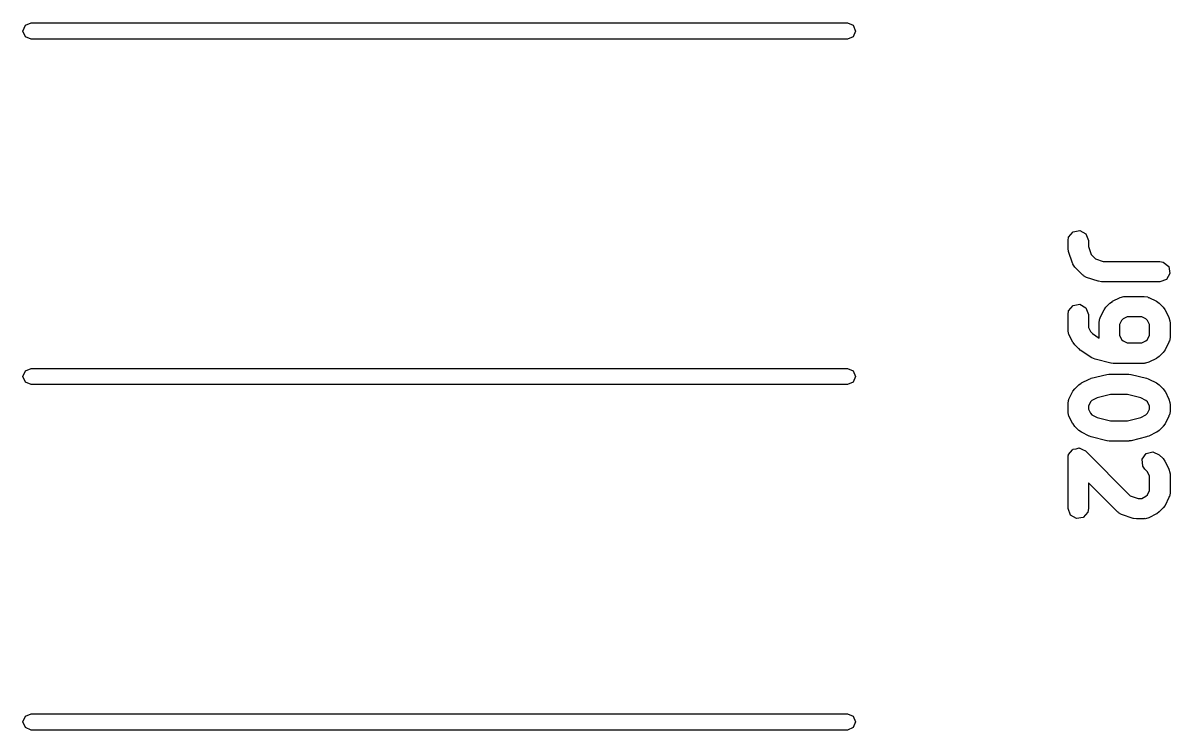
# Model space of a CAD drawing. Extents: x 93.8 to 150, y -109.9 to -90.1.
# Drawn here: x 93.83 to 102.26, y -102.6 to -97.4 of the extents above; entities that cross this region are included whole.
import ezdxf

# ---------------------------------------------------------------- set-up
doc = ezdxf.new("R2010")
doc.units = 0
doc.layers.add('BLACK', color=7, linetype='CONTINUOUS')

msp = doc.modelspace()

# ---------------------------------------------------------------- linework, layer by layer
at = {"layer": 'BLACK', "linetype": 'CONTINUOUS'}
for p, q in [((93.826, -97.46), (93.8436, -97.4176)), ((93.8436, -97.5024), (93.826, -97.46)), ((93.8436, -97.4176), (93.886, -97.4)), ((93.886, -97.4), (99.886, -97.4)), ((99.886, -97.4), (99.9284, -97.4176)), ((99.9284, -97.4176), (99.946, -97.46)), ((99.946, -97.46), (99.9284, -97.5024)), ((93.886, -97.52), (93.8436, -97.5024)), ((99.886, -97.52), (93.886, -97.52)), ((99.9284, -97.5024), (99.886, -97.52)), ((101.508, -99), (101.512, -98.9743)), ((101.512, -98.9743), (101.545, -98.935)), ((101.545, -98.935), (101.596, -98.9261)), ((101.596, -98.9261), (101.64, -98.9518)), ((101.64, -98.9518), (101.658, -99)), ((101.508, -99.0571), (101.508, -99)), ((101.508, -99.0587), (101.508, -99.0571)), ((101.511, -99.0809), (101.508, -99.0587)), ((101.658, -99), (101.658, -99.045)), ((101.658, -99.045), (101.677, -99.1023)), ((101.54, -99.1666), (101.511, -99.0809)), ((101.677, -99.1023), (101.709, -99.1344)), ((101.709, -99.1344), (101.766, -99.1536)), ((101.766, -99.1536), (102.183, -99.1536)), ((102.183, -99.1536), (102.208, -99.1581)), ((102.208, -99.1581), (102.248, -99.1911)), ((101.543, -99.1701), (101.54, -99.1666)), ((101.543, -99.1746), (101.543, -99.1701)), ((101.558, -99.1959), (101.543, -99.1746)), ((101.615, -99.253), (101.558, -99.1959)), ((102.256, -99.2416), (102.231, -99.286)), ((102.248, -99.1911), (102.256, -99.2416)), ((101.619, -99.2549), (101.615, -99.253)), ((101.622, -99.2587), (101.619, -99.2549)), ((101.645, -99.2712), (101.622, -99.2587)), ((101.73, -99.2997), (101.645, -99.2712)), ((101.732, -99.2997), (101.73, -99.2997)), ((101.754, -99.3036), (101.732, -99.2997)), ((102.183, -99.3036), (101.754, -99.3036)), ((102.231, -99.286), (102.183, -99.3036)), ((101.892, -99.4186), (101.917, -99.4112)), ((101.917, -99.4112), (101.921, -99.4122)), ((101.921, -99.4122), (101.925, -99.4107)), ((101.925, -99.4107), (102.068, -99.4107)), ((102.068, -99.4107), (102.094, -99.4152)), ((101.512, -99.5172), (101.545, -99.4779)), ((101.545, -99.4779), (101.596, -99.469)), ((101.596, -99.469), (101.64, -99.4946)), ((101.64, -99.4946), (101.658, -99.5429)), ((101.773, -99.5093), (101.786, -99.4913)), ((101.786, -99.4913), (101.787, -99.4898)), ((101.787, -99.4898), (101.815, -99.4613)), ((101.815, -99.4613), (101.834, -99.4484)), ((101.834, -99.4484), (101.835, -99.4472)), ((101.835, -99.4472), (101.892, -99.4186)), ((102.094, -99.4152), (102.097, -99.4181)), ((102.097, -99.4181), (102.102, -99.4186)), ((102.102, -99.4186), (102.159, -99.4472)), ((102.159, -99.4472), (102.177, -99.4606)), ((102.177, -99.4606), (102.178, -99.4613)), ((102.178, -99.4613), (102.207, -99.4898)), ((102.207, -99.4898), (102.22, -99.5082)), ((101.508, -99.5429), (101.512, -99.5172)), ((101.508, -99.6571), (101.508, -99.5429)), ((101.658, -99.5429), (101.658, -99.6394)), ((101.736, -99.6), (101.741, -99.5743)), ((101.741, -99.5743), (101.744, -99.5709)), ((101.744, -99.5665), (101.773, -99.5093)), ((101.744, -99.5709), (101.744, -99.5665)), ((101.913, -99.5759), (101.901, -99.5873)), ((101.943, -99.5607), (101.913, -99.5759)), ((102.051, -99.5607), (101.943, -99.5607)), ((102.081, -99.5759), (102.051, -99.5607)), ((102.092, -99.5873), (102.081, -99.5759)), ((102.22, -99.5082), (102.221, -99.5093)), ((102.221, -99.5093), (102.25, -99.5665)), ((102.25, -99.5665), (102.257, -99.5914)), ((101.509, -99.6614), (101.508, -99.6571)), ((101.508, -99.6657), (101.509, -99.6614)), ((101.515, -99.6907), (101.508, -99.6657)), ((101.658, -99.6394), (101.673, -99.6699)), ((101.736, -99.7143), (101.736, -99.6)), ((101.901, -99.5873), (101.886, -99.6177)), ((101.886, -99.6177), (101.886, -99.6966)), ((102.108, -99.6177), (102.092, -99.5873)), ((102.108, -99.6966), (102.108, -99.6177)), ((102.257, -99.5914), (102.256, -99.5958)), ((102.256, -99.5958), (102.258, -99.6)), ((102.258, -99.6), (102.258, -99.7143)), ((101.544, -99.7478), (101.515, -99.6907)), ((101.545, -99.749), (101.544, -99.7478)), ((101.558, -99.7673), (101.545, -99.749)), ((101.673, -99.6699), (101.687, -99.6846)), ((101.687, -99.6846), (101.737, -99.7179)), ((101.737, -99.7179), (101.736, -99.7143)), ((101.886, -99.6966), (101.901, -99.727)), ((101.901, -99.727), (101.913, -99.7384)), ((101.913, -99.7384), (101.943, -99.7536)), ((102.051, -99.7536), (102.081, -99.7384)), ((102.081, -99.7384), (102.092, -99.727)), ((102.092, -99.727), (102.108, -99.6966)), ((102.25, -99.7478), (102.221, -99.805)), ((102.253, -99.7399), (102.25, -99.7434)), ((102.25, -99.7434), (102.25, -99.7478)), ((102.258, -99.7143), (102.253, -99.7399)), ((101.587, -99.7959), (101.558, -99.7673)), ((101.59, -99.7974), (101.587, -99.7959)), ((101.598, -99.8053), (101.59, -99.7974)), ((101.684, -99.8624), (101.598, -99.8053)), ((101.943, -99.7536), (102.051, -99.7536)), ((102.207, -99.8245), (102.178, -99.853)), ((102.208, -99.823), (102.207, -99.8245)), ((102.221, -99.805), (102.208, -99.823)), ((101.684, -99.8625), (101.684, -99.8624)), ((101.707, -99.8728), (101.684, -99.8625)), ((101.822, -99.9013), (101.707, -99.8728)), ((101.825, -99.901), (101.822, -99.9013)), ((101.84, -99.9036), (101.825, -99.901)), ((102.068, -99.9036), (101.84, -99.9036)), ((102.072, -99.902), (102.068, -99.9036)), ((102.077, -99.9031), (102.072, -99.902)), ((102.102, -99.8957), (102.077, -99.9031)), ((102.159, -99.8671), (102.102, -99.8957)), ((102.16, -99.8659), (102.159, -99.8671)), ((102.178, -99.853), (102.16, -99.8659)), ((93.826, -100), (93.8436, -99.9576)), ((93.8436, -100.042), (93.826, -100)), ((93.8436, -99.9576), (93.886, -99.94)), ((93.886, -99.94), (99.886, -99.94)), ((99.886, -99.94), (99.9284, -99.9576)), ((99.9284, -99.9576), (99.946, -100)), ((99.946, -100), (99.9284, -100.042)), ((101.679, -100.013), (101.793, -99.9844)), ((101.793, -99.9844), (101.808, -99.9833)), ((101.808, -99.9833), (101.811, -99.9821)), ((101.811, -99.9821), (101.954, -99.9821)), ((101.954, -99.9821), (101.969, -99.9847)), ((101.969, -99.9847), (101.972, -99.9844)), ((101.972, -99.9844), (102.086, -100.013)), ((93.886, -100.06), (93.8436, -100.042)), ((99.886, -100.06), (93.886, -100.06)), ((99.9284, -100.042), (99.886, -100.06)), ((101.558, -100.09), (101.587, -100.061)), ((101.587, -100.061), (101.605, -100.048)), ((101.605, -100.048), (101.606, -100.047)), ((101.606, -100.047), (101.663, -100.019)), ((101.663, -100.019), (101.676, -100.015)), ((101.676, -100.015), (101.679, -100.013)), ((102.086, -100.013), (102.098, -100.018)), ((102.098, -100.018), (102.102, -100.019)), ((102.102, -100.019), (102.159, -100.047)), ((102.159, -100.047), (102.177, -100.061)), ((102.177, -100.061), (102.178, -100.061)), ((102.178, -100.061), (102.207, -100.09)), ((101.512, -100.174), (101.515, -100.171)), ((101.515, -100.166), (101.544, -100.109)), ((101.515, -100.171), (101.515, -100.166)), ((101.544, -100.109), (101.557, -100.091)), ((101.557, -100.091), (101.558, -100.09)), ((101.723, -100.156), (101.684, -100.176)), ((101.82, -100.132), (101.723, -100.156)), ((101.945, -100.132), (101.82, -100.132)), ((102.042, -100.156), (101.945, -100.132)), ((102.081, -100.176), (102.042, -100.156)), ((102.207, -100.09), (102.22, -100.108)), ((102.22, -100.108), (102.221, -100.109)), ((102.221, -100.109), (102.25, -100.166)), ((102.25, -100.166), (102.257, -100.191)), ((101.508, -100.2), (101.512, -100.174)), ((101.508, -100.257), (101.508, -100.2)), ((101.673, -100.187), (101.658, -100.218)), ((101.658, -100.218), (101.658, -100.239)), ((101.658, -100.239), (101.673, -100.27)), ((101.684, -100.176), (101.673, -100.187)), ((102.092, -100.187), (102.081, -100.176)), ((102.108, -100.218), (102.092, -100.187)), ((102.092, -100.27), (102.108, -100.239)), ((102.108, -100.239), (102.108, -100.218)), ((102.257, -100.191), (102.256, -100.196)), ((102.256, -100.196), (102.258, -100.2)), ((102.258, -100.2), (102.258, -100.257)), ((101.509, -100.261), (101.508, -100.257)), ((101.508, -100.266), (101.509, -100.261)), ((101.515, -100.291), (101.508, -100.266)), ((101.544, -100.348), (101.515, -100.291)), ((101.673, -100.27), (101.684, -100.281)), ((101.684, -100.281), (101.723, -100.301)), ((101.723, -100.301), (101.82, -100.325)), ((101.82, -100.325), (101.945, -100.325)), ((101.945, -100.325), (102.042, -100.301)), ((102.042, -100.301), (102.081, -100.281)), ((102.081, -100.281), (102.092, -100.27)), ((102.25, -100.291), (102.221, -100.348)), ((102.253, -100.283), (102.25, -100.286)), ((102.25, -100.286), (102.25, -100.291)), ((102.258, -100.257), (102.253, -100.283)), ((101.545, -100.349), (101.544, -100.348)), ((101.558, -100.367), (101.545, -100.349)), ((101.587, -100.396), (101.558, -100.367)), ((101.588, -100.397), (101.587, -100.396)), ((101.606, -100.41), (101.588, -100.397)), ((101.663, -100.439), (101.606, -100.41)), ((102.159, -100.41), (102.102, -100.439)), ((102.16, -100.409), (102.159, -100.41)), ((102.178, -100.396), (102.16, -100.409)), ((102.207, -100.367), (102.178, -100.396)), ((102.208, -100.366), (102.207, -100.367)), ((102.221, -100.348), (102.208, -100.366)), ((101.667, -100.439), (101.663, -100.439)), ((101.679, -100.444), (101.667, -100.439)), ((101.793, -100.473), (101.679, -100.444)), ((101.796, -100.472), (101.793, -100.473)), ((101.811, -100.475), (101.796, -100.472)), ((101.954, -100.475), (101.811, -100.475)), ((101.957, -100.474), (101.954, -100.475)), ((101.972, -100.473), (101.957, -100.474)), ((102.086, -100.444), (101.972, -100.473)), ((102.089, -100.442), (102.086, -100.444)), ((102.102, -100.439), (102.089, -100.442)), ((101.508, -100.6), (101.51, -100.584)), ((101.51, -100.581), (101.511, -100.579)), ((101.51, -100.584), (101.51, -100.581)), ((101.511, -100.579), (101.512, -100.574)), ((101.512, -100.574), (101.527, -100.557)), ((101.527, -100.557), (101.54, -100.539)), ((101.54, -100.539), (101.543, -100.538)), ((101.543, -100.538), (101.545, -100.535)), ((101.545, -100.535), (101.567, -100.531)), ((101.567, -100.531), (101.589, -100.525)), ((101.589, -100.525), (101.592, -100.527)), ((101.592, -100.527), (101.596, -100.526)), ((101.596, -100.526), (101.615, -100.537)), ((101.615, -100.537), (101.636, -100.547)), ((101.636, -100.547), (101.966, -100.877)), ((102.053, -100.609), (102.082, -100.567)), ((102.082, -100.567), (102.132, -100.554)), ((102.132, -100.554), (102.178, -100.576)), ((102.178, -100.576), (102.207, -100.604)), ((101.508, -100.971), (101.508, -100.6)), ((102.057, -100.66), (102.053, -100.609)), ((102.072, -100.682), (102.057, -100.66)), ((102.207, -100.604), (102.22, -100.622)), ((102.22, -100.622), (102.221, -100.624)), ((102.221, -100.624), (102.25, -100.681)), ((102.092, -100.702), (102.072, -100.682)), ((102.108, -100.732), (102.092, -100.702)), ((102.108, -100.839), (102.108, -100.732)), ((102.25, -100.681), (102.257, -100.706)), ((102.257, -100.706), (102.256, -100.71)), ((102.256, -100.71), (102.258, -100.714)), ((102.258, -100.714), (102.258, -100.857)), ((101.872, -100.996), (101.658, -100.781)), ((101.658, -100.781), (101.658, -100.971)), ((102.092, -100.87), (102.108, -100.839)), ((101.966, -100.877), (102.023, -100.896)), ((102.023, -100.896), (102.051, -100.896)), ((102.051, -100.896), (102.081, -100.881)), ((102.081, -100.881), (102.092, -100.87)), ((102.25, -100.891), (102.221, -100.948)), ((102.253, -100.883), (102.25, -100.886)), ((102.25, -100.886), (102.25, -100.891)), ((102.258, -100.857), (102.253, -100.883)), ((101.525, -101.02), (101.508, -100.971)), ((101.653, -100.997), (101.62, -101.036)), ((101.658, -100.971), (101.653, -100.997)), ((101.876, -100.998), (101.872, -100.996)), ((101.879, -101.002), (101.876, -100.998)), ((101.902, -101.014), (101.879, -101.002)), ((101.987, -101.043), (101.902, -101.014)), ((102.159, -101.01), (102.102, -101.039)), ((102.16, -101.009), (102.159, -101.01)), ((102.178, -100.996), (102.16, -101.009)), ((102.207, -100.967), (102.178, -100.996)), ((102.208, -100.966), (102.207, -100.967)), ((102.221, -100.948), (102.208, -100.966)), ((101.57, -101.045), (101.525, -101.02)), ((101.62, -101.036), (101.57, -101.045)), ((101.989, -101.043), (101.987, -101.043)), ((102.011, -101.046), (101.989, -101.043)), ((102.068, -101.046), (102.011, -101.046)), ((102.072, -101.045), (102.068, -101.046)), ((102.077, -101.046), (102.072, -101.045)), ((102.102, -101.039), (102.077, -101.046)), ((93.826, -102.54), (93.8436, -102.498)), ((93.8436, -102.498), (93.886, -102.48)), ((93.886, -102.48), (99.886, -102.48)), ((99.886, -102.48), (99.9284, -102.498)), ((99.9284, -102.498), (99.946, -102.54)), ((93.8436, -102.582), (93.826, -102.54)), ((93.886, -102.6), (93.8436, -102.582)), ((99.886, -102.6), (93.886, -102.6)), ((99.9284, -102.582), (99.886, -102.6)), ((99.946, -102.54), (99.9284, -102.582))]:
    msp.add_line(p, q, dxfattribs=at)

doc.saveas('drawing.dxf')
